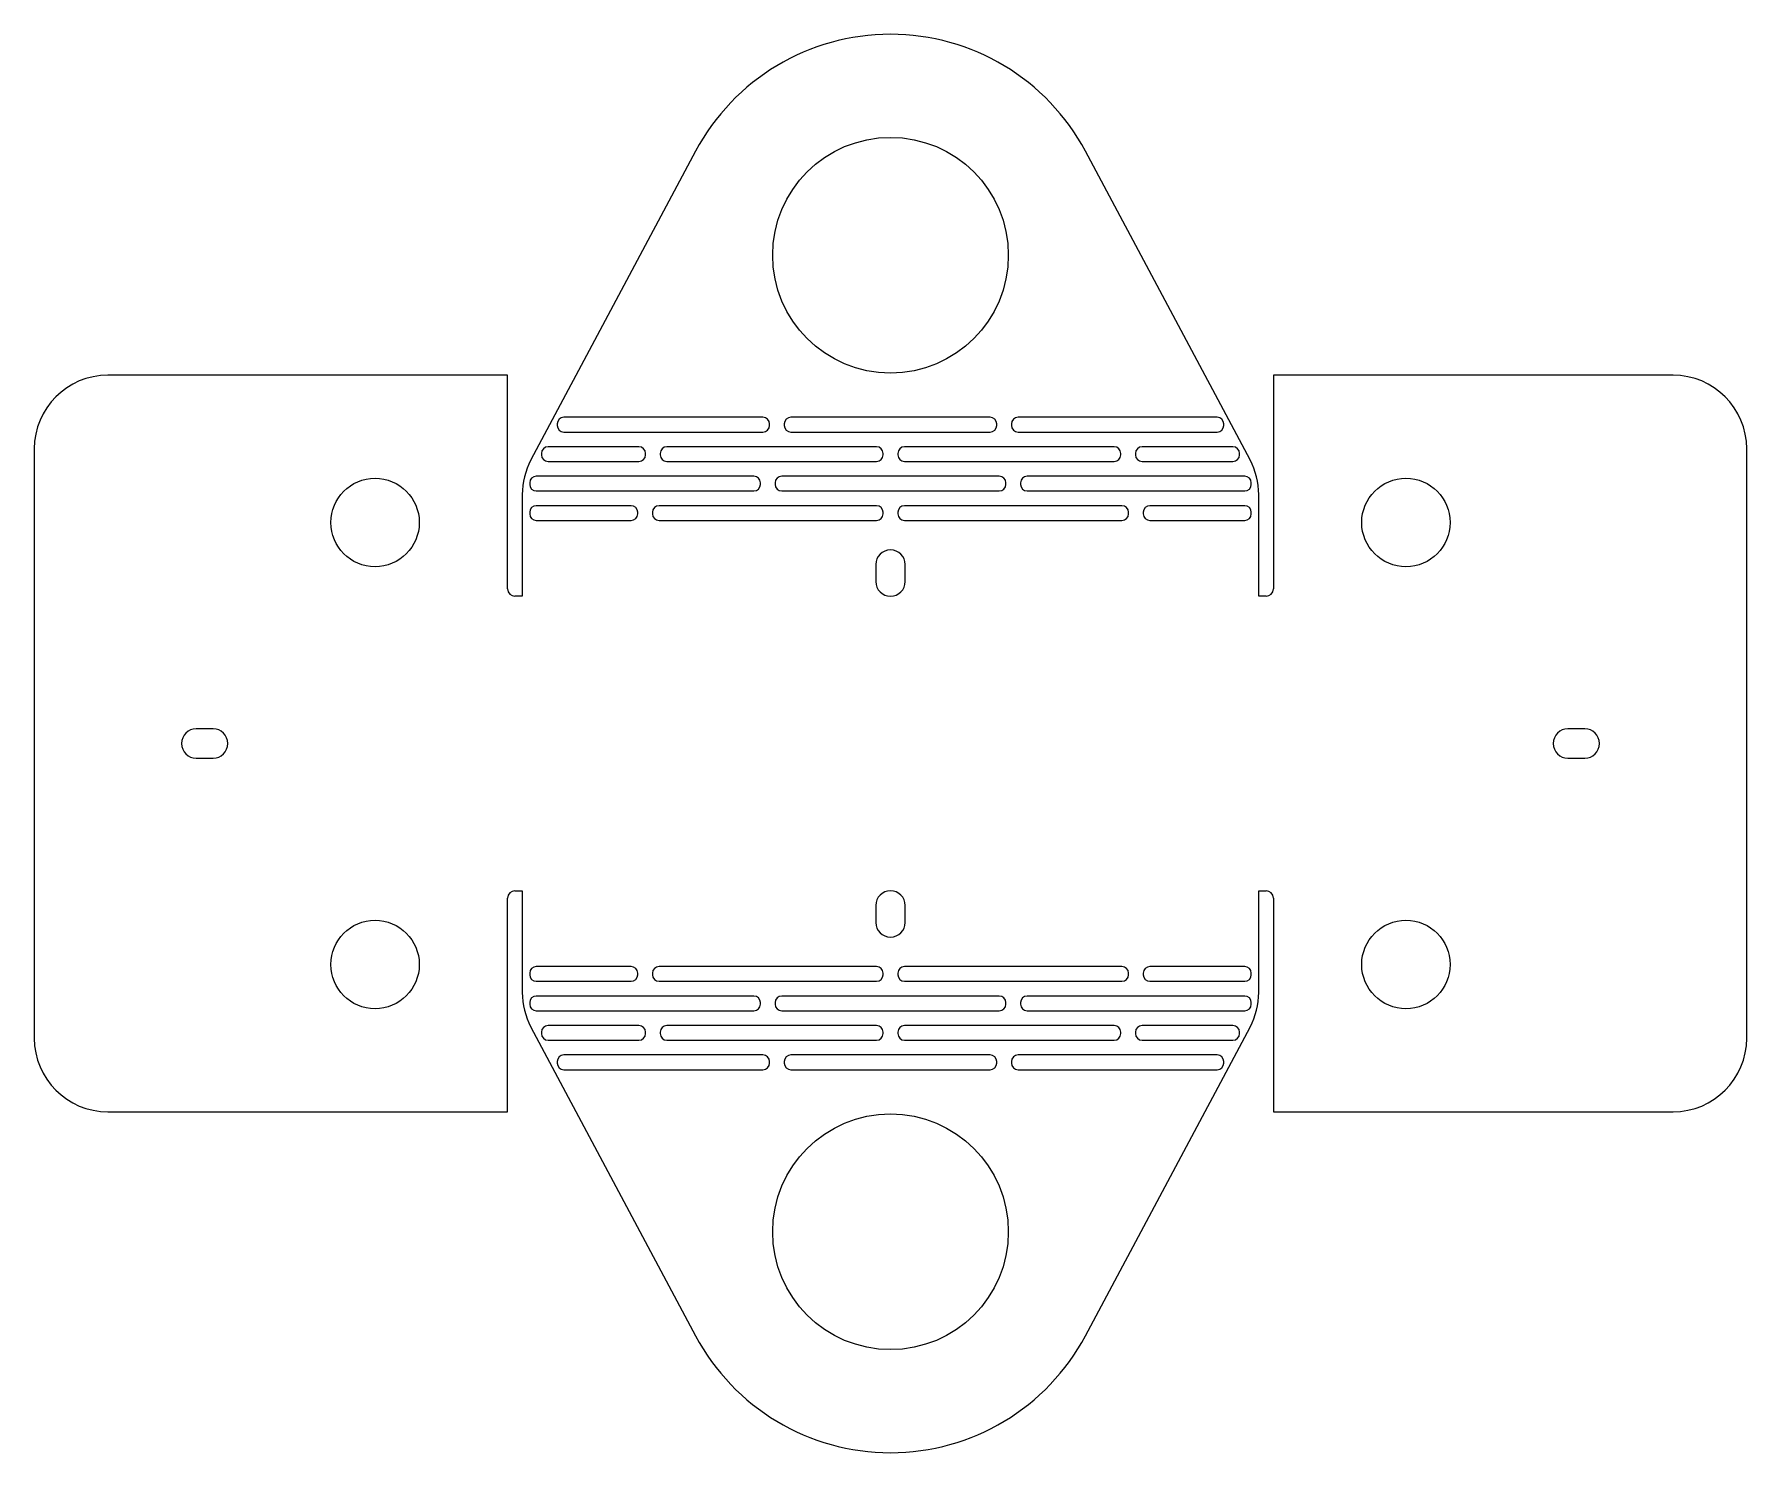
# Model space of a CAD drawing. Header units: metres. Extents: x -13 to 103, y -23 to 73.
import ezdxf

# ---------------------------------------------------------------- set-up
doc = ezdxf.new("R2010")
doc.units = ezdxf.units.M

msp = doc.modelspace()

# ---------------------------------------------------------------- linework, layer by layer
at = {"layer": 'PARAMETRIX'}
for p, q in [((31.7647, 65.2004), (20.5882, 44.2445)), ((31.7647, 65.2004), (20.5882, 44.2445)), ((69.4118, 44.2445), (58.2353, 65.2004)), ((69.4118, 44.2445), (58.2353, 65.2004)), ((-3.1416, 50), (-8.1416, 50)), ((-3.1416, 50), (-8.1416, 50)), ((0, 50), (-3.1416, 50)), ((0, 50), (-3.1416, 50)), ((19, 50), (0, 50)), ((19, 50), (0, 50)), ((19, 35.5), (19, 50)), ((19, 35.5), (19, 50)), ((90, 50), (71, 50)), ((71, 50), (71, 35.5)), ((90, 50), (71, 50)), ((71, 50), (71, 35.5)), ((93.1416, 50), (90, 50)), ((93.1416, 50), (90, 50)), ((98.1416, 50), (93.1416, 50)), ((98.1416, 50), (93.1416, 50)), ((22.3667, 46.6916), (22.3667, 46.5916)), ((36.3389, 47.1416), (22.8167, 47.1416)), ((36.7889, 46.5916), (36.7889, 46.6916)), ((37.7889, 46.6916), (37.7889, 46.5916)), ((51.7611, 47.1416), (38.2389, 47.1416)), ((52.2111, 46.5916), (52.2111, 46.6916)), ((53.2111, 46.6916), (53.2111, 46.5916)), ((67.1833, 47.1416), (53.6611, 47.1416)), ((67.6333, 46.5916), (67.6333, 46.6916)), ((22.8167, 46.1416), (36.3389, 46.1416)), ((38.2389, 46.1416), (51.7611, 46.1416)), ((53.6611, 46.1416), (67.1833, 46.1416)), ((-13.1416, 45), (-13.1416, 5)), ((-13.1416, 45), (-13.1416, 5)), ((21.3, 44.6916), (21.3, 44.5916)), ((27.9167, 45.1416), (21.75, 45.1416)), ((28.3667, 44.5916), (28.3667, 44.6916)), ((29.3667, 44.6916), (29.3667, 44.5916)), ((44.05, 45.1416), (29.8167, 45.1416)), ((44.5, 44.5916), (44.5, 44.6916)), ((45.5, 44.6916), (45.5, 44.5916)), ((60.1833, 45.1416), (45.95, 45.1416)), ((60.6333, 44.5916), (60.6333, 44.6916)), ((61.6333, 44.6916), (61.6333, 44.5916)), ((68.25, 45.1416), (62.0833, 45.1416)), ((68.7, 44.5916), (68.7, 44.6916)), ((103.1416, 5), (103.1416, 45)), ((103.1416, 5), (103.1416, 45)), ((35.7167, 43.1416), (20.95, 43.1416)), ((21.75, 44.1416), (27.9167, 44.1416)), ((29.8167, 44.1416), (44.05, 44.1416)), ((52.3833, 43.1416), (37.6167, 43.1416)), ((45.95, 44.1416), (60.1833, 44.1416)), ((69.05, 43.1416), (54.2833, 43.1416)), ((62.0833, 44.1416), (68.25, 44.1416)), ((20, 41.8916), (20, 38.1416)), ((20, 41.8916), (20, 38.1416)), ((20.5, 42.6916), (20.5, 42.5916)), ((20.95, 42.1416), (35.7167, 42.1416)), ((36.1667, 42.5916), (36.1667, 42.6916)), ((37.1667, 42.6916), (37.1667, 42.5916)), ((37.6167, 42.1416), (52.3833, 42.1416)), ((52.8333, 42.5916), (52.8333, 42.6916)), ((53.8333, 42.6916), (53.8333, 42.5916)), ((54.2833, 42.1416), (69.05, 42.1416)), ((69.5, 42.5916), (69.5, 42.6916)), ((70, 38.1416), (70, 41.8916)), ((70, 38.1416), (70, 41.8916)), ((27.3833, 41.1416), (20.95, 41.1416)), ((44.05, 41.1416), (29.2833, 41.1416)), ((60.7167, 41.1416), (45.95, 41.1416)), ((69.05, 41.1416), (62.6167, 41.1416)), ((20.5, 40.6916), (20.5, 40.5916)), ((20.95, 40.1416), (27.3833, 40.1416)), ((27.8333, 40.5916), (27.8333, 40.6916)), ((28.8333, 40.6916), (28.8333, 40.5916)), ((29.2833, 40.1416), (44.05, 40.1416)), ((44.5, 40.5916), (44.5, 40.6916)), ((45.5, 40.6916), (45.5, 40.5916)), ((45.95, 40.1416), (60.7167, 40.1416)), ((61.1667, 40.5916), (61.1667, 40.6916)), ((62.1667, 40.6916), (62.1667, 40.5916)), ((62.6167, 40.1416), (69.05, 40.1416)), ((69.5, 40.5916), (69.5, 40.6916)), ((20, 38.1416), (20, 35)), ((20, 38.1416), (20, 35)), ((70, 35), (70, 38.1416)), ((70, 35), (70, 38.1416)), ((44, 37.1416), (44, 36)), ((46, 36), (46, 37.1416)), ((20, 35), (19.5, 35)), ((20, 35), (19.5, 35)), ((70.5, 35), (70, 35)), ((70.5, 35), (70, 35)), ((-1, 26), (-2.1416, 26)), ((92.1416, 26), (91, 26)), ((-2.1416, 24), (-1, 24)), ((91, 24), (92.1416, 24)), ((19, 0), (19, 14.5)), ((19, 0), (19, 14.5)), ((19.5, 15), (20, 15)), ((19.5, 15), (20, 15)), ((20, 15), (20, 11.8584)), ((20, 15), (20, 11.8584)), ((44, 14), (44, 12.8584)), ((46, 12.8584), (46, 14)), ((70, 11.8584), (70, 15)), ((70, 15), (70.5, 15)), ((70, 11.8584), (70, 15)), ((70, 15), (70.5, 15)), ((71, 14.5), (71, 0)), ((71, 14.5), (71, 0)), ((20, 11.8584), (20, 8.1084)), ((20, 11.8584), (20, 8.1084)), ((70, 8.1084), (70, 11.8584)), ((70, 8.1084), (70, 11.8584)), ((20.5, 9.4084), (20.5, 9.3084)), ((27.3833, 9.8584), (20.95, 9.8584)), ((27.8333, 9.3084), (27.8333, 9.4084)), ((28.8333, 9.4084), (28.8333, 9.3084)), ((44.05, 9.8584), (29.2833, 9.8584)), ((44.5, 9.3084), (44.5, 9.4084)), ((45.5, 9.4084), (45.5, 9.3084)), ((60.7167, 9.8584), (45.95, 9.8584)), ((61.1667, 9.3084), (61.1667, 9.4084)), ((62.1667, 9.4084), (62.1667, 9.3084)), ((69.05, 9.8584), (62.6167, 9.8584)), ((69.5, 9.3084), (69.5, 9.4084)), ((20.95, 8.8584), (27.3833, 8.8584)), ((29.2833, 8.8584), (44.05, 8.8584)), ((45.95, 8.8584), (60.7167, 8.8584)), ((62.6167, 8.8584), (69.05, 8.8584)), ((20.5, 7.4084), (20.5, 7.3084)), ((35.7167, 7.8584), (20.95, 7.8584)), ((36.1667, 7.3084), (36.1667, 7.4084)), ((37.1667, 7.4084), (37.1667, 7.3084)), ((52.3833, 7.8584), (37.6167, 7.8584)), ((52.8333, 7.3084), (52.8333, 7.4084)), ((53.8333, 7.4084), (53.8333, 7.3084)), ((69.05, 7.8584), (54.2833, 7.8584)), ((69.5, 7.3084), (69.5, 7.4084)), ((20.95, 6.8584), (35.7167, 6.8584)), ((27.9167, 5.8584), (21.75, 5.8584)), ((44.05, 5.8584), (29.8167, 5.8584)), ((37.6167, 6.8584), (52.3833, 6.8584)), ((60.1833, 5.8584), (45.95, 5.8584)), ((54.2833, 6.8584), (69.05, 6.8584)), ((68.25, 5.8584), (62.0833, 5.8584)), ((20.5882, 5.7555), (31.7647, -15.2004)), ((20.5882, 5.7555), (31.7647, -15.2004)), ((21.3, 5.4084), (21.3, 5.3084)), ((21.75, 4.8584), (27.9167, 4.8584)), ((28.3667, 5.3084), (28.3667, 5.4084)), ((29.3667, 5.4084), (29.3667, 5.3084)), ((29.8167, 4.8584), (44.05, 4.8584)), ((44.5, 5.3084), (44.5, 5.4084)), ((45.5, 5.4084), (45.5, 5.3084)), ((45.95, 4.8584), (60.1833, 4.8584)), ((58.2353, -15.2004), (69.4118, 5.7555)), ((58.2353, -15.2004), (69.4118, 5.7555)), ((60.6333, 5.3084), (60.6333, 5.4084)), ((61.6333, 5.4084), (61.6333, 5.3084)), ((62.0833, 4.8584), (68.25, 4.8584)), ((68.7, 5.3084), (68.7, 5.4084)), ((36.3389, 3.8584), (22.8167, 3.8584)), ((51.7611, 3.8584), (38.2389, 3.8584)), ((67.1833, 3.8584), (53.6611, 3.8584)), ((22.3667, 3.4084), (22.3667, 3.3084)), ((22.8167, 2.8584), (36.3389, 2.8584)), ((36.7889, 3.3084), (36.7889, 3.4084)), ((37.7889, 3.4084), (37.7889, 3.3084)), ((38.2389, 2.8584), (51.7611, 2.8584)), ((52.2111, 3.3084), (52.2111, 3.4084)), ((53.2111, 3.4084), (53.2111, 3.3084)), ((53.6611, 2.8584), (67.1833, 2.8584)), ((67.6333, 3.3084), (67.6333, 3.4084)), ((-8.1416, 0), (-3.1416, 0)), ((-8.1416, 0), (-3.1416, 0)), ((-3.1416, 0), (0, 0)), ((-3.1416, 0), (0, 0)), ((0, 0), (19, 0)), ((0, 0), (19, 0)), ((71, 0), (90, 0)), ((71, 0), (90, 0)), ((90, 0), (93.1416, 0)), ((90, 0), (93.1416, 0)), ((93.1416, 0), (98.1416, 0)), ((93.1416, 0), (98.1416, 0))]:
    msp.add_line(p, q, dxfattribs=at)
for centre, radius in [((45, 58.1416), 8), ((10, 40), 3), ((80, 40), 3), ((10, 10), 3), ((80, 10), 3), ((45, -8.1416), 8)]:
    msp.add_circle(centre, radius, dxfattribs=at)
for centre, radius, start, end in [((45, 58.1416), 15, 28.0725, 151.9275), ((45, 58.1416), 15, 28.0725, 151.9275), ((-8.1416, 45), 5, 90, 180), ((-8.1416, 45), 5, 90, 180), ((98.1416, 45), 5, 0, 90), ((98.1416, 45), 5, 0, 90), ((22.8167, 46.6916), 0.45, 90, 180), ((22.8167, 46.5916), 0.45, 180, 270), ((36.3389, 46.6916), 0.45, 0, 90), ((36.3389, 46.5916), 0.45, 270, 0), ((38.2389, 46.6916), 0.45, 90, 180), ((38.2389, 46.5916), 0.45, 180, 270), ((51.7611, 46.6916), 0.45, 0, 90), ((51.7611, 46.5916), 0.45, 270, 0), ((53.6611, 46.6916), 0.45, 90, 180), ((53.6611, 46.5916), 0.45, 180, 270), ((67.1833, 46.6916), 0.45, 360, 90), ((67.1833, 46.5916), 0.45, 270, 0), ((25, 41.8916), 5, 151.9275, 180), ((25, 41.8916), 5, 151.9275, 180), ((21.75, 44.6916), 0.45, 90, 180), ((21.75, 44.5916), 0.45, 180, 270), ((27.9167, 44.6916), 0.45, 0, 90), ((27.9167, 44.5916), 0.45, 270, 0), ((29.8167, 44.6916), 0.45, 90, 180), ((29.8167, 44.5916), 0.45, 180, 270), ((44.05, 44.6916), 0.45, 0, 90), ((44.05, 44.5916), 0.45, 270, 0), ((45.95, 44.6916), 0.45, 90, 180), ((45.95, 44.5916), 0.45, 180, 270), ((60.1833, 44.6916), 0.45, 0, 90), ((60.1833, 44.5916), 0.45, 270, 0), ((62.0833, 44.6916), 0.45, 90, 180), ((62.0833, 44.5916), 0.45, 180, 270), ((68.25, 44.6916), 0.45, 0, 90), ((68.25, 44.5916), 0.45, 270, 0), ((65, 41.8916), 5, 0, 28.0725), ((65, 41.8916), 5, 0, 28.0725), ((20.95, 42.6916), 0.45, 90, 180), ((35.7167, 42.6916), 0.45, 0, 90), ((37.6167, 42.6916), 0.45, 90, 180), ((52.3833, 42.6916), 0.45, 0, 90), ((54.2833, 42.6916), 0.45, 90, 180), ((69.05, 42.6916), 0.45, 0, 90), ((20.95, 42.5916), 0.45, 180, 270), ((35.7167, 42.5916), 0.45, 270, 0), ((37.6167, 42.5916), 0.45, 180, 270), ((52.3833, 42.5916), 0.45, 270, 0), ((54.2833, 42.5916), 0.45, 180, 270), ((69.05, 42.5916), 0.45, 270, 0), ((20.95, 40.6916), 0.45, 90, 180), ((27.3833, 40.6916), 0.45, 0, 90), ((29.2833, 40.6916), 0.45, 90, 180), ((44.05, 40.6916), 0.45, 0, 90), ((45.95, 40.6916), 0.45, 90, 180), ((60.7167, 40.6916), 0.45, 0, 90), ((62.6167, 40.6916), 0.45, 90, 180), ((69.05, 40.6916), 0.45, 0, 90), ((20.95, 40.5916), 0.45, 180, 270), ((27.3833, 40.5916), 0.45, 270, 0), ((29.2833, 40.5916), 0.45, 180, 270), ((44.05, 40.5916), 0.45, 270, 0), ((45.95, 40.5916), 0.45, 180, 270), ((60.7167, 40.5916), 0.45, 270, 0), ((62.6167, 40.5916), 0.45, 180, 270), ((69.05, 40.5916), 0.45, 270, 0), ((45, 37.1416), 1, 0, 180), ((19.5, 35.5), 0.5, 180, 270), ((19.5, 35.5), 0.5, 180, 270), ((45, 36), 1, 180, 0), ((70.5, 35.5), 0.5, 270, 0), ((70.5, 35.5), 0.5, 270, 0), ((-2.1416, 25), 1, 90, 270), ((-1, 25), 1, 270, 90), ((91, 25), 1, 90, 270), ((92.1416, 25), 1, 270, 90), ((19.5, 14.5), 0.5, 90, 180), ((19.5, 14.5), 0.5, 90, 180), ((45, 14), 1, 0, 180), ((70.5, 14.5), 0.5, 0, 90), ((70.5, 14.5), 0.5, 0, 90), ((45, 12.8584), 1, 180, 0), ((20.95, 9.4084), 0.45, 90, 180), ((20.95, 9.3084), 0.45, 180, 270), ((27.3833, 9.4084), 0.45, 0, 90), ((27.3833, 9.3084), 0.45, 270, 0), ((29.2833, 9.4084), 0.45, 90, 180), ((29.2833, 9.3084), 0.45, 180, 270), ((44.05, 9.4084), 0.45, 0, 90), ((44.05, 9.3084), 0.45, 270, 0), ((45.95, 9.4084), 0.45, 90, 180), ((45.95, 9.3084), 0.45, 180, 270), ((60.7167, 9.4084), 0.45, 0, 90), ((60.7167, 9.3084), 0.45, 270, 0), ((62.6167, 9.4084), 0.45, 90, 180), ((62.6167, 9.3084), 0.45, 180, 270), ((69.05, 9.4084), 0.45, 0, 90), ((69.05, 9.3084), 0.45, 270, 0), ((25, 8.1084), 5, 180, 208.0725), ((25, 8.1084), 5, 180, 208.0725), ((20.95, 7.4084), 0.45, 90, 180), ((20.95, 7.3084), 0.45, 180, 270), ((35.7167, 7.4084), 0.45, 360, 90), ((35.7167, 7.3084), 0.45, 270, 360), ((37.6167, 7.4084), 0.45, 90, 180), ((37.6167, 7.3084), 0.45, 180, 270), ((52.3833, 7.4084), 0.45, 360, 90), ((52.3833, 7.3084), 0.45, 270, 360), ((54.2833, 7.4084), 0.45, 90, 180), ((54.2833, 7.3084), 0.45, 180, 270), ((69.05, 7.4084), 0.45, 0, 90), ((69.05, 7.3084), 0.45, 270, 0), ((65, 8.1084), 5, 331.9275, 360), ((65, 8.1084), 5, 331.9275, 360), ((21.75, 5.4084), 0.45, 90, 180), ((27.9167, 5.4084), 0.45, 0, 90), ((29.8167, 5.4084), 0.45, 90, 180), ((44.05, 5.4084), 0.45, 360, 90), ((45.95, 5.4084), 0.45, 90, 180), ((60.1833, 5.4084), 0.45, 360, 90), ((62.0833, 5.4084), 0.45, 90, 180), ((68.25, 5.4084), 0.45, 360, 90), ((-8.1416, 5), 5, 180, 270), ((-8.1416, 5), 5, 180, 270), ((21.75, 5.3084), 0.45, 180, 270), ((27.9167, 5.3084), 0.45, 270, 0), ((29.8167, 5.3084), 0.45, 180, 270), ((44.05, 5.3084), 0.45, 270, 0), ((45.95, 5.3084), 0.45, 180, 270), ((60.1833, 5.3084), 0.45, 270, 0), ((62.0833, 5.3084), 0.45, 180, 270), ((68.25, 5.3084), 0.45, 270, 0), ((98.1416, 5), 5, 270, 0), ((98.1416, 5), 5, 270, 0), ((22.8167, 3.4084), 0.45, 90, 180), ((36.3389, 3.4084), 0.45, 0, 90), ((38.2389, 3.4084), 0.45, 90, 180), ((51.7611, 3.4084), 0.45, 0, 90), ((53.6611, 3.4084), 0.45, 90, 180), ((67.1833, 3.4084), 0.45, 0, 90), ((22.8167, 3.3084), 0.45, 180, 270), ((36.3389, 3.3084), 0.45, 270, 0), ((38.2389, 3.3084), 0.45, 180, 270), ((51.7611, 3.3084), 0.45, 270, 0), ((53.6611, 3.3084), 0.45, 180, 270), ((67.1833, 3.3084), 0.45, 270, 0), ((45, -8.1416), 15, 208.0725, 331.9275), ((45, -8.1416), 15, 208.0725, 331.9275)]:
    msp.add_arc(centre, radius, start, end, dxfattribs=at)

doc.saveas('drawing.dxf')
